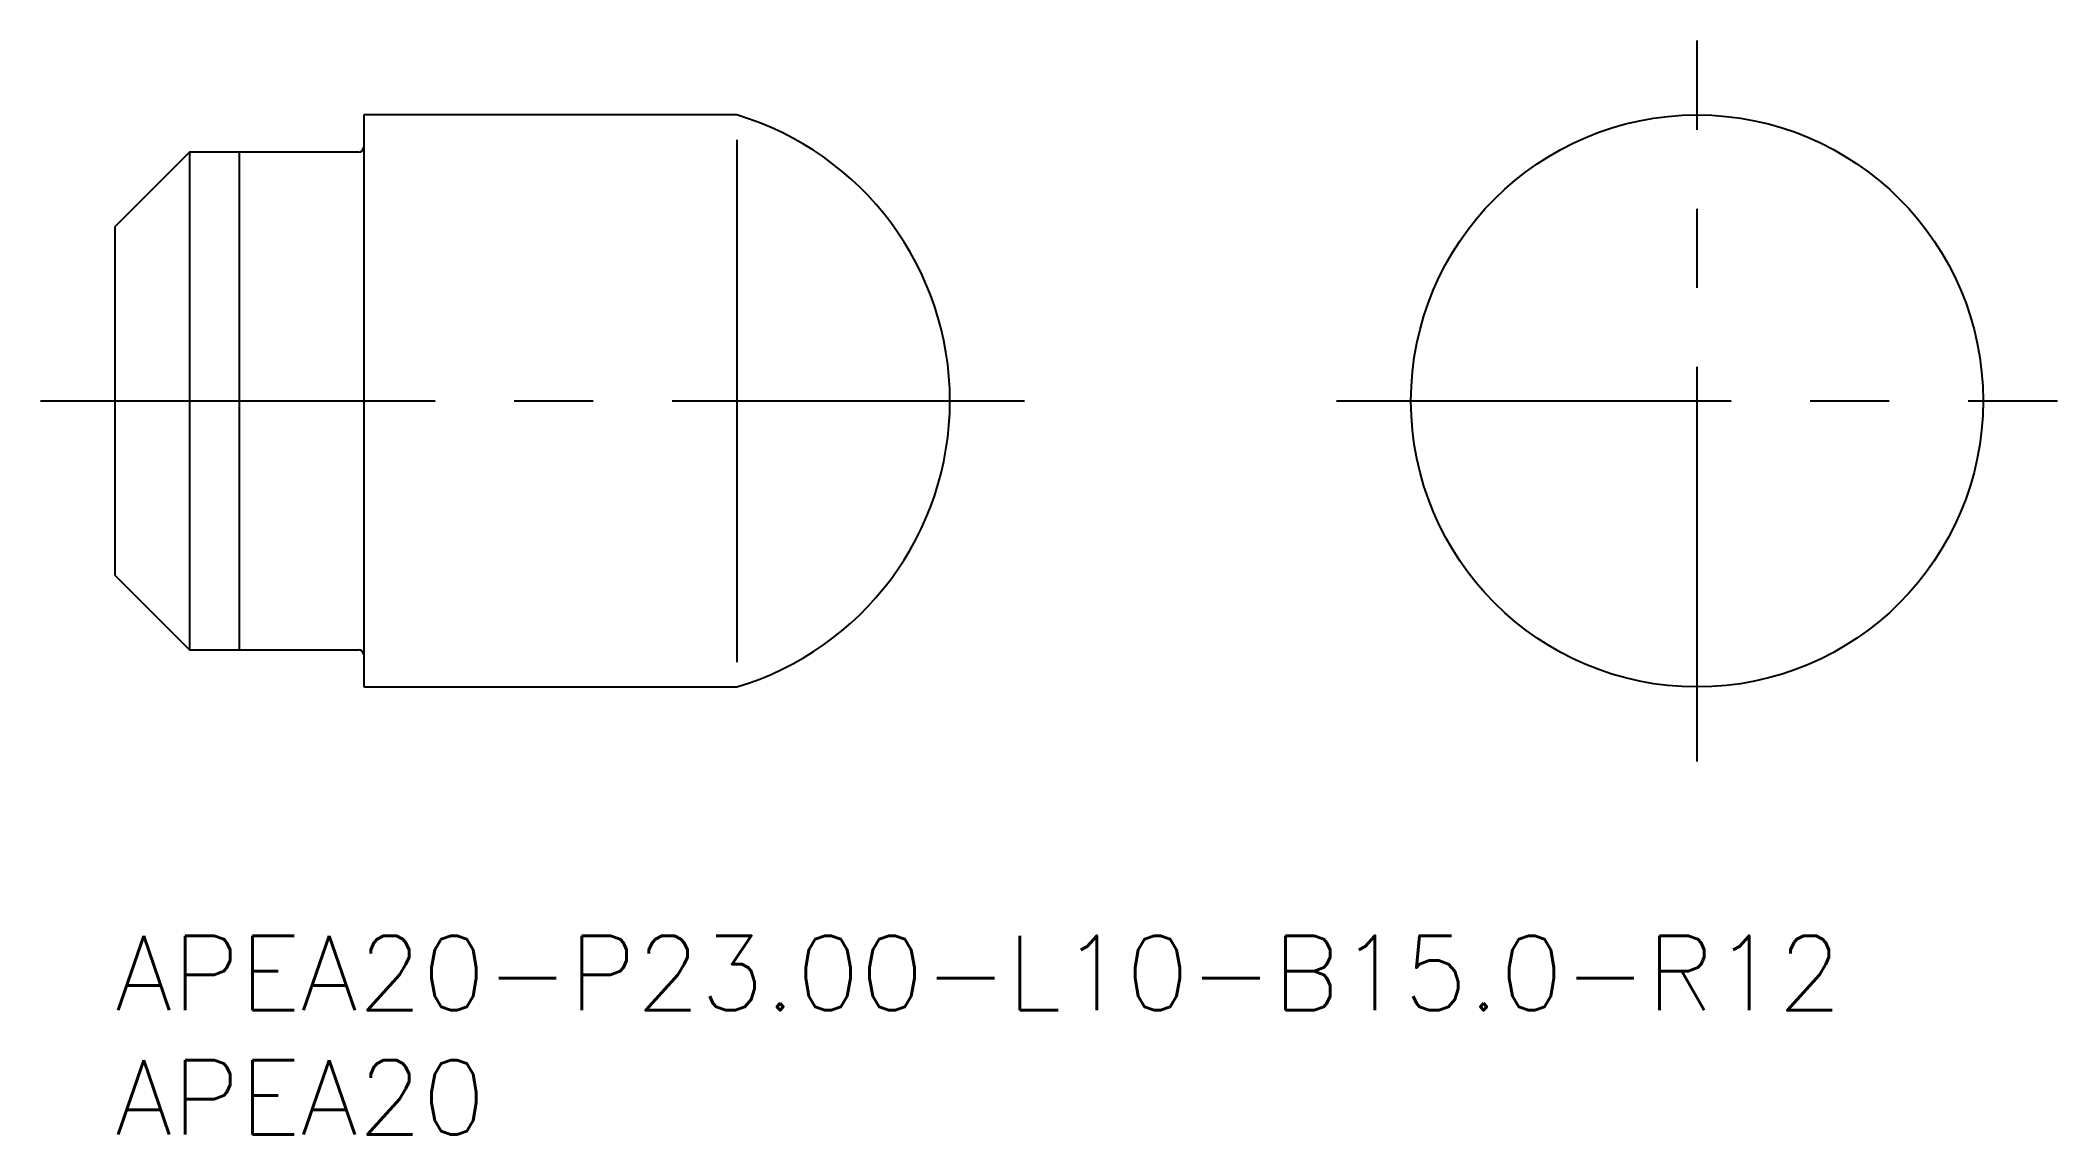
# Model space of a CAD drawing. Extents: x -3 to 78.1, y -8 to 36.
import ezdxf

# ---------------------------------------------------------------- set-up
doc = ezdxf.new("R2010")
doc.units = 0
doc.header["$LTSCALE"] = 0.5
doc.linetypes.add('CENTER', pattern=[50.8, 31.75, -6.35, 6.35, -6.35])
for name, color, linetype in [('MSM_CENTER', 1, 'CENTER'), ('MSM_CONTINUOUS', 7, 'CONTINUOUS'), ('MSM_NARROW', 5, 'CONTINUOUS'), ('MSM_PART_NUMBER', 7, 'CONTINUOUS')]:
    doc.layers.add(name, color=color, linetype=linetype)
doc.styles.get("Standard").update_dxf_attribs({"font": 'txt.shx', "height": 1, "bigfont": 'bigfont.shx'})

# ---------------------------------------------------------------- blocks, each defined once
blk = doc.blocks.new('*U12')
at = {"layer": 'MSM_PART_NUMBER'}
blk.add_text('APEA20-P23.00-L10-B15.0-R12', height=3, dxfattribs=at).set_placement((0, -3))
blk = doc.blocks.new('*U13')
at = {"layer": 'MSM_PART_NUMBER'}
blk.add_text('APEA20', height=3, dxfattribs=at).set_placement((0, -8))

msp = doc.modelspace()

# ---------------------------------------------------------------- linework, layer by layer
at = {"layer": 'MSM_CENTER'}
for p, q in [((63.609, 7), (63.609, 36)), ((-3, 21.5), (36.572, 21.5)), ((49.109, 21.5), (78.109, 21.5))]:
    msp.add_line(p, q, dxfattribs=at)
at = {"layer": 'MSM_CONTINUOUS'}
for p, q in [((10, 33), (10, 10)), ((25, 33), (10, 33)), ((3, 31.5), (0, 28.5)), ((9.8, 31.5), (3, 31.5)), ((3, 31.5), (3, 11.5)), ((0, 28.5), (0, 14.5)), ((0, 14.5), (3, 11.5)), ((3, 11.5), (9.8, 11.5)), ((10, 10), (25, 10))]:
    msp.add_line(p, q, dxfattribs=at)
msp.add_circle((63.609, 21.5), 11.5, dxfattribs=at)
for centre, radius, start, end in [((21.572, 21.5), 12, 286.59784, 73.40216), ((9.8, 31.7), 0.2, 270, 0), ((9.8, 11.3), 0.2, 0, 90)]:
    msp.add_arc(centre, radius, start, end, dxfattribs=at)
at = {"layer": 'MSM_NARROW'}
for p, q in [((25, 32), (25, 11)), ((5, 31.5), (5, 11.5))]:
    msp.add_line(p, q, dxfattribs=at)

# ---------------------------------------------------------------- block references
at = {"layer": 'MSM_CONTINUOUS'}
for name in ['*U12', '*U13']:
    msp.add_blockref(name, (0, 0), dxfattribs=at)

doc.saveas('drawing.dxf')
